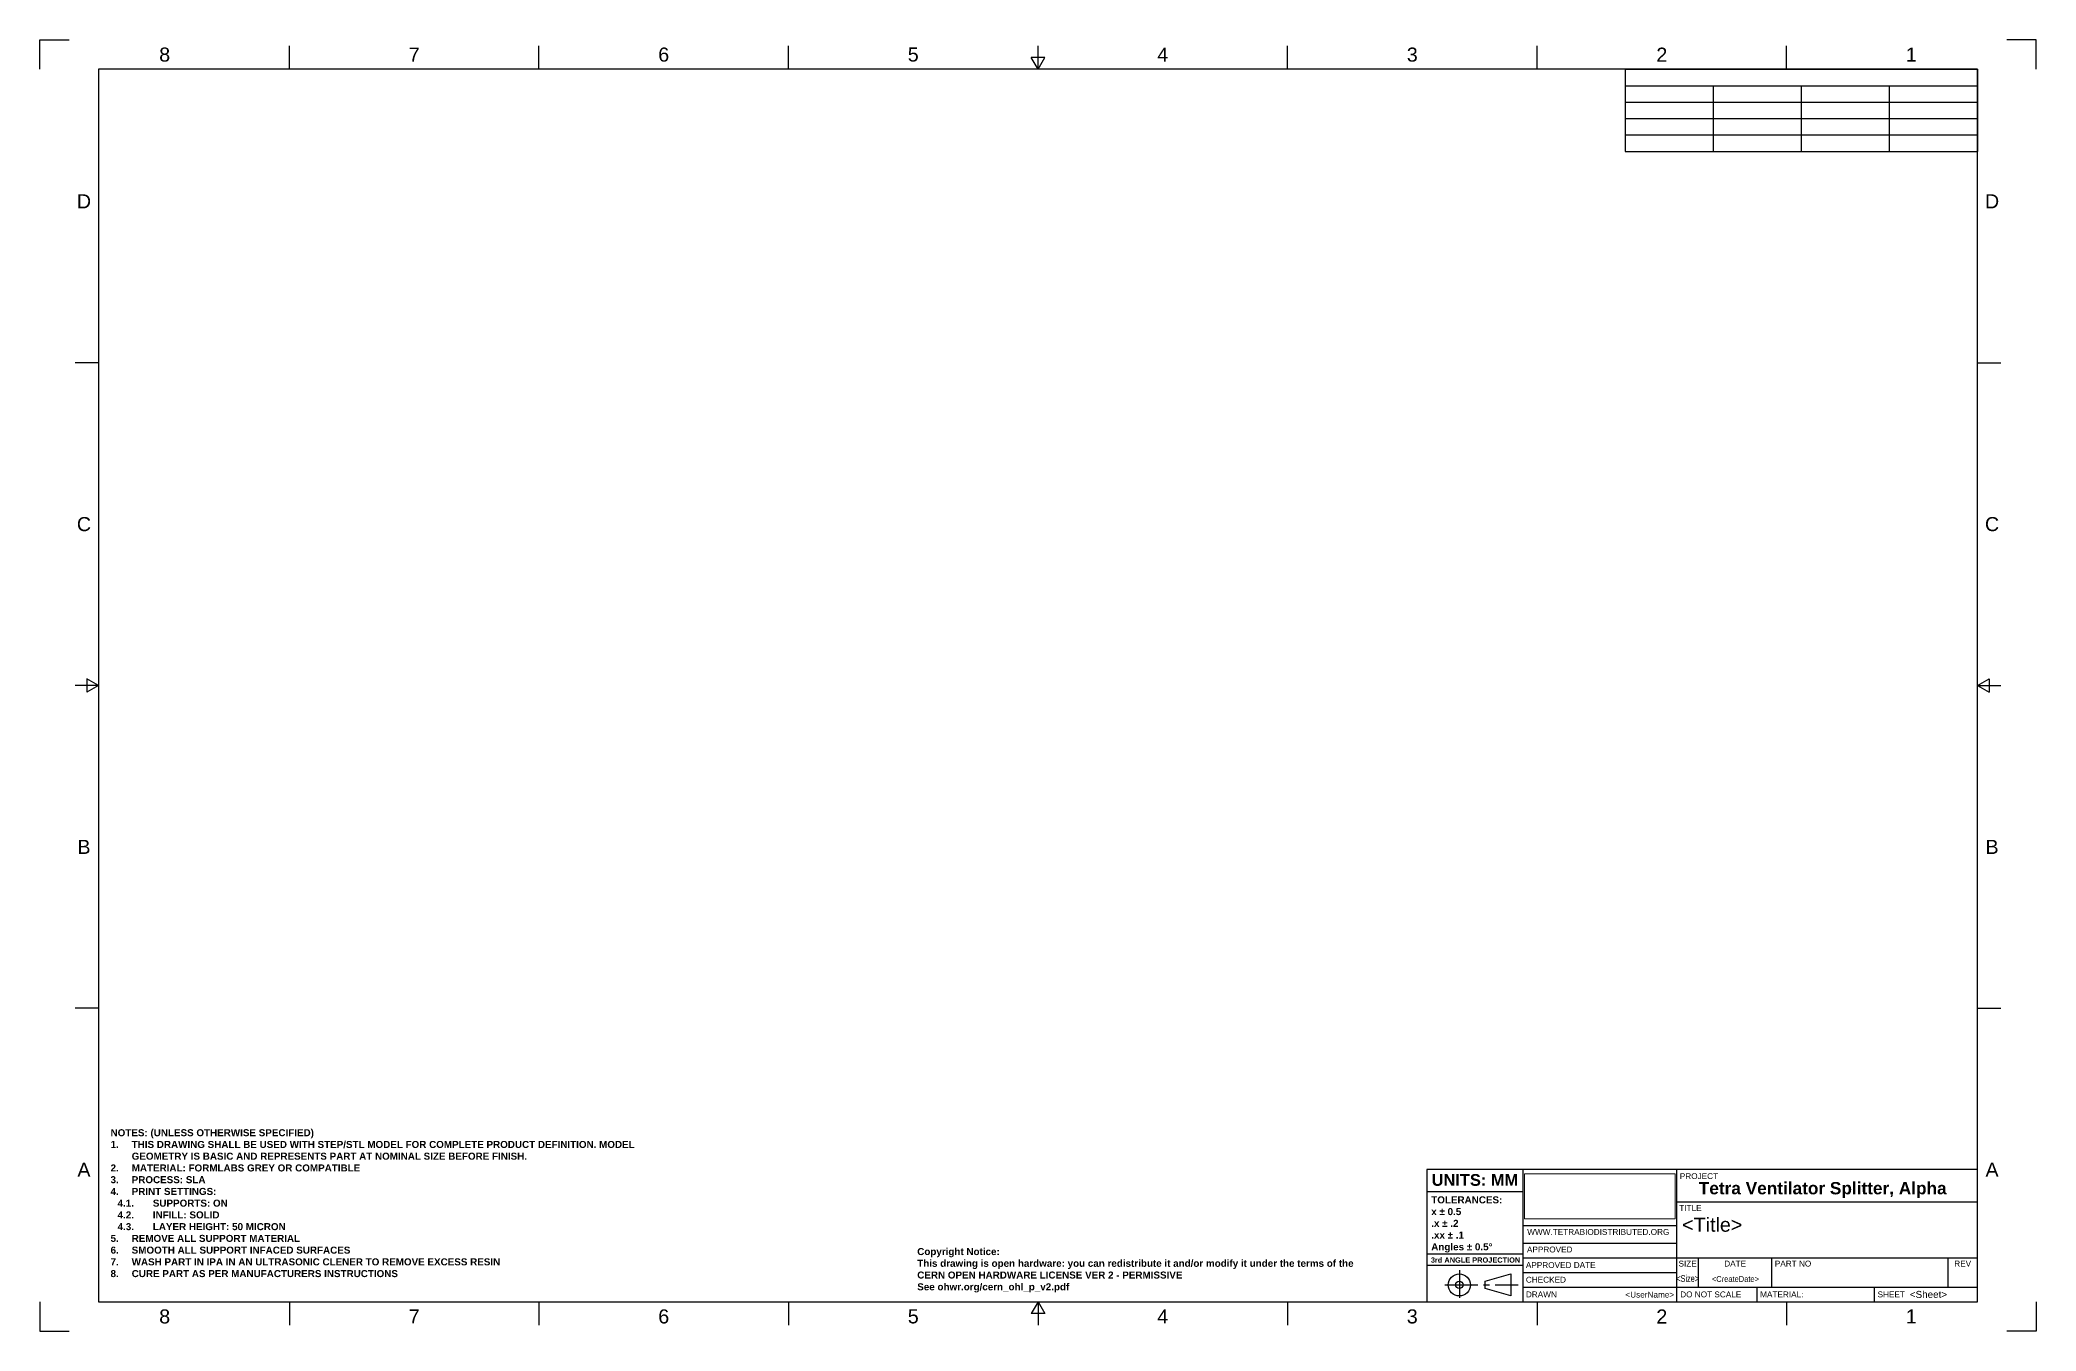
# Paper-space layout 'Assembly' of a CAD drawing. Header units: inches. Extents: x 0 to 34, y 0 to 22.
import ezdxf
from ezdxf.enums import TextEntityAlignment as Align

# ---------------------------------------------------------------- set-up
doc = ezdxf.new("R2010")
doc.units = ezdxf.units.IN
doc.header["$LTSCALE"] = 0.75
doc.header["$MEASUREMENT"] = 0
doc.linetypes.add('CENTER2', pattern=[1.125, 0.75, -0.125, 0.125, -0.125])
doc.linetypes.add('PHANTOM2', pattern=[1.25, 0.625, -0.125, 0.125, -0.125, 0.125, -0.125])
doc.layers.add('Annotations', color=7, linetype='Continuous', lineweight=25)
doc.layers.add('BOM', color=7, linetype='Continuous', lineweight=25)
doc.layers.add('Border', color=7, linetype='Continuous')
doc.layers.add('Titleblock', color=7, linetype='Continuous')
doc.styles.add('FusionTitle', font='ARIALUNI.TTF')
doc.styles.get("Standard").update_dxf_attribs({"font": ''})
doc.styles.get('Standard').set_extended_font_data('Helvetica')
picture_1 = doc.add_image_def('image1.png', size_in_pixel=(3600, 1075))

# ---------------------------------------------------------------- blocks, each defined once
blk = doc.blocks.new('ANSI_D_SHEET')
at = {"layer": 'Border'}
for p, q in [((0, 21.5), (0, 22)), ((0, 22), (0.5, 22)), ((4.25, 21.5), (4.25, 21.9)), ((8.5, 21.5), (8.5, 21.9)), ((12.75, 21.5), (12.75, 21.9)), ((17, 21.5), (17, 21.9)), ((21.25, 21.5), (21.25, 21.9)), ((25.5, 21.5), (25.5, 21.9)), ((29.75, 21.5), (29.75, 21.9)), ((34, 22), (33.5, 22)), ((34, 21.5), (34, 22)), ((33, 21.5), (1, 21.5)), ((1, 21.5), (1, 0.5)), ((17.115, 21.7), (16.885, 21.7)), ((17, 21.5), (16.885, 21.7)), ((17, 21.5), (17.115, 21.7)), ((33, 0.5), (33, 21.5)), ((1, 16.5), (0.6, 16.5)), ((33, 16.5), (33.4, 16.5)), ((1, 11), (0.6, 11)), ((0.8, 11.115), (0.8, 10.885)), ((1, 11), (0.8, 11.115)), ((1, 11), (0.8, 10.885)), ((33, 11), (33.2, 11.115)), ((33, 11), (33.4, 11)), ((33, 11), (33.2, 10.885)), ((33.2, 11.115), (33.2, 10.885)), ((1, 5.5), (0.6, 5.5)), ((33, 5.5), (33.4, 5.5)), ((0, 0.5), (0, 0)), ((1, 0.5), (33, 0.5)), ((4.25, 0.5), (4.25, 0.1)), ((8.5, 0.5), (8.5, 0.1)), ((12.75, 0.5), (12.75, 0.1)), ((17, 0.5), (16.885, 0.3)), ((17, 0.5), (17, 0.1)), ((17, 0.5), (17.115, 0.3)), ((21.25, 0.5), (21.25, 0.1)), ((25.5, 0.5), (25.5, 0.1)), ((29.75, 0.5), (29.75, 0.1)), ((34, 0.5), (34, 0)), ((0, 0), (0.5, 0)), ((17.115, 0.3), (16.885, 0.3)), ((34, 0), (33.5, 0))]:
    blk.add_line(p, q, dxfattribs=at)
at = {"layer": 'Border', "style": 'FusionTitle'}
for s, p in [('8', (2.125, 21.75)), ('7', (6.375, 21.75)), ('6', (10.625, 21.75)), ('5', (14.875, 21.75)), ('4', (19.125, 21.75)), ('3', (23.375, 21.75)), ('2', (27.625, 21.75)), ('1', (31.875, 21.75)), ('D', (0.75, 19.25)), ('D', (33.25, 19.25)), ('C', (0.75, 13.75)), ('C', (33.25, 13.75)), ('B', (0.75, 8.25)), ('B', (33.25, 8.25)), ('A', (0.75, 2.75)), ('A', (33.25, 2.75)), ('8', (2.125, 0.25)), ('7', (6.375, 0.25)), ('6', (10.625, 0.25)), ('5', (14.875, 0.25)), ('4', (19.125, 0.25)), ('3', (23.375, 0.25)), ('2', (27.625, 0.25)), ('1', (31.875, 0.25))]:
    blk.add_text(s, height=0.24, dxfattribs=at).set_placement(p, align=Align.MIDDLE)
blk = doc.blocks.new('Tetra Titleblock Assembly')
at = {"layer": 'Titleblock'}
for p, q in [((0.002, 2.251), (-9.375, 2.251)), ((-7.74, 2.251), (-7.74, 0)), ((-5.12, 0), (-5.12, 2.251)), ((0, 0), (0, 2.251)), ((-7.74, 1), (-5.12, 1)), ((-7.74, 0.75), (0, 0.75)), ((-4.75, 0.25), (-4.75, 0.75)), ((-3.5, 0.25), (-3.5, 0.75)), ((-0.5, 0.25), (-0.5, 0.75)), ((-7.74, 0.5), (-5.12, 0.5)), ((-7.74, 0.25), (0, 0.25)), ((-7.74, 0), (0, 0)), ((-3.75, 0), (-3.75, 0.25)), ((-1.75, 0), (-1.75, 0.25))]:
    blk.add_line(p, q, dxfattribs=at)
at = {"layer": 'Titleblock', "lineweight": 25}
for p, q in [((-9.375, 2.251), (-9.375, 0)), ((-7.74, 1.871), (-9.375, 1.871)), ((-5.12, 1.7), (0, 1.7)), ((-7.746, 1.3), (-5.126, 1.3)), ((-9.375, 0.814), (-7.74, 0.814)), ((-9.375, 0.625), (-7.74, 0.625)), ((-8.385, 0.35), (-7.948, 0.475)), ((-8.385, 0.225), (-8.385, 0.35)), ((-7.948, 0.475), (-7.948, 0.1)), ((-7.948, 0.1), (-8.385, 0.225))]:
    blk.add_line(p, q, dxfattribs=at)
at = {"layer": 'Titleblock', "linetype": 'PHANTOM2', "lineweight": 25}
blk.add_line((-8.823, 0.537), (-8.823, 0.037), dxfattribs=at)
at = {"layer": 'Titleblock', "linetype": 'CENTER2', "lineweight": 25}
blk.add_line((-9.073, 0.287), (-7.823, 0.287), dxfattribs=at)
at = {"layer": 'Titleblock', "lineweight": 25}
for radius in [0.188, 0.0625]:
    blk.add_circle((-8.823, 0.287), radius, dxfattribs=at)
at = {"layer": 'Titleblock', "style": 'FusionTitle'}
for s, p in [('TITLE', (-5.077, 1.648)), ('PART NO', (-3.45, 0.7))]:
    blk.add_text(s, height=0.1, dxfattribs=at).set_placement(p, align=Align.TOP_LEFT)
for s, p in [('APPROVED', (-7.672, 0.89)), ('APPROVED DATE', (-7.69, 0.625)), ('CHECKED', (-7.69, 0.375)), ('DRAWN', (-7.69, 0.125)), ('DO NOT SCALE', (-5.061, 0.125)), ('MATERIAL:', (-3.7, 0.125)), ('SHEET', (-1.7, 0.125))]:
    blk.add_text(s, height=0.1, dxfattribs=at).set_placement(p, align=Align.MIDDLE_LEFT)
for s, p in [('SIZE', (-4.935, 0.7)), ('DATE', (-4.125, 0.7)), ('REV', (-0.25, 0.7))]:
    blk.add_text(s, height=0.1, dxfattribs=at).set_placement(p, align=Align.TOP_CENTER)
at = {"layer": 'Titleblock', "lineweight": 25, "attachment_point": 1}
for s, width, heights, insert, char_height in [('{\\fHelvetica|b1|i0|c0|p34;UNITS: MM}', 1.75, [0], (-9.295, 2.175), 0.2), ('{\\fHelvetica|b1|i0|c0|p34;TOLERANCES:\\Px ± 0.5\\P.x ± .2\\P.xx ± .1\\PAngles ± 0.5°}', 1.20914, [0], (-9.302, 1.796), 0.12), ('{\\fHelvetica|b1|i0|c0|p34;3rd ANGLE PROJECTION}', 1.76914, [0.138], (-9.309, 0.756), 0.09)]:
    blk.add_mtext_dynamic_manual_height_columns(s, width=width, gutter_width=0.6, heights=heights, dxfattribs=dict(at, insert=insert, char_height=char_height))
at = {"layer": 'Titleblock', "lineweight": 35, "char_height": 0.1, "attachment_point": 1}
for s, width, insert in [('PROJECT', 0.62, (-5.068, 2.19)), ('WWW.TETRABIODISTRIBUTED.ORG', 2.41412, (-7.667, 1.239))]:
    blk.add_mtext_dynamic_manual_height_columns(s, width=width, gutter_width=0.6, heights=[0], dxfattribs=dict(at, insert=insert))
at = {"layer": 'Titleblock', "style": 'FusionTitle'}
blk.add_attdef('TITLE_1', text='', height=0.24, dxfattribs=at).set_placement((-5.028, 1.433), align=Align.TOP_LEFT)
for tag, p in [('APPROVED_BY', (-5.135, 0.881)), ('CHECKED_BY', (-5.161, 0.381)), ('DRAWN_BY', (-5.164, 0.12))]:
    blk.add_attdef(tag, text='', height=0.1, dxfattribs=at).set_placement(p, align=Align.MIDDLE_RIGHT)
for tag, p in [('SIZE', (-4.935, 0.3)), ('REV', (-0.25, 0.3))]:
    blk.add_attdef(tag, text='', height=0.12, dxfattribs=at).set_placement(p, align=Align.BOTTOM_CENTER)
blk.add_attdef('DRAWN_DATE', text='', height=0.1, dxfattribs=at).set_placement((-4.121, 0.388), align=Align.MIDDLE_CENTER)
blk.add_attdef('<PART_NO>', text='', height=0.12, dxfattribs=at).set_placement((-3.45, 0.3), align=Align.BOTTOM_LEFT)
for tag, p in [('MATERIAL', (-2.927, 0.124)), ('SHEET', (-1.15, 0.125))]:
    blk.add_attdef(tag, text='', height=0.12, dxfattribs=at).set_placement(p, align=Align.MIDDLE_LEFT)
at = {"layer": 'Titleblock', "linetype": 'Continuous', "lineweight": 0}
image = blk.add_image(picture_1, insert=(-7.714, 1.414), size_in_units=(2.567, 0.767), dxfattribs=at)
image.dxf.flags = 15
blk = doc.blocks.new('*T15')
at = {"layer": 'BOM', "color": 0, "linetype": 'ByBlock', "lineweight": -2, "transparency": 16777216}
for p, q in [((0, 0), (6, 0)), ((0, 0), (0, -1.4)), ((6, 0), (6, -1.4)), ((0, -0.28), (6, -0.28)), ((1.5, -0.28), (1.5, -1.4)), ((3, -0.28), (3, -1.4)), ((4.5, -0.28), (4.5, -1.4)), ((0, -0.56), (6, -0.56)), ((0, -0.84), (6, -0.84)), ((0, -1.12), (6, -1.12)), ((0, -1.4), (6, -1.4))]:
    blk.add_line(p, q, dxfattribs=at)

psp = doc.layouts.new('Assembly')

# ---------------------------------------------------------------- block references
psp.add_blockref('*T15', (27, 21.5))
at = {"layer": 'Border'}
psp.add_blockref('ANSI_D_SHEET', (0, 0), dxfattribs=at)
at = {"layer": 'Titleblock'}
ref = psp.add_blockref('Tetra Titleblock Assembly', (33, 0.5), dxfattribs=at)
ref.add_attrib('SHEET', '<Sheet>', dxfattribs={"height": 0.12, "style": 'FusionTitle'}).set_placement((31.85, 0.625), align=Align.MIDDLE_LEFT)
ref.add_attrib('DRAWN_DATE', '<CreateDate>', dxfattribs={"height": 0.1, "style": 'FusionTitle', "width": 0.763745}).set_placement((28.879, 0.888), align=Align.MIDDLE_CENTER)
ref.add_attrib('DRAWN_BY', '<UserName>', dxfattribs={"height": 0.1, "style": 'FusionTitle'}).set_placement((27.836, 0.621), align=Align.MIDDLE_RIGHT)
ref.add_attrib('SIZE', '<Size>', dxfattribs={"height": 0.12, "style": 'FusionTitle', "width": 0.591703}).set_placement((28.065, 0.8), align=Align.BOTTOM_CENTER)
ref.add_attrib('TITLE_1', '<Title>', dxfattribs={"height": 0.24, "style": 'FusionTitle'}).set_placement((27.972, 1.933), align=Align.TOP_LEFT)

# ---------------------------------------------------------------- texts
at = {"layer": 'Annotations', "attachment_point": 1}
for s, width, heights, insert, char_height in [('{\\fHelvetica|b1|i0|c0|p34;NOTES: (UNLESS OTHERWISE SPECIFIED)\\P\\pi-0.36,l0.36,t0.36;1.^ITHIS DRAWING SHALL BE USED WITH STEP/STL MODEL FOR COMPLETE PRODUCT DEFINITION. MODEL GEOMETRY IS BASIC AND REPRESENTS PART AT NOMINAL SIZE BEFORE FINISH.\\P2.^IMATERIAL: FORMLABS GREY OR COMPATIBLE\\P3.^IPROCESS: SLA\\P4.^IPRINT SETTINGS:\\P\\pi-0.6,l0.72,t0.72;4.1.^ISUPPORTS: ON\\P4.2.^IINFILL: SOLID\\P4.3.^ILAYER HEIGHT: 50 MICRON\\P\\pi-0.36,l0.36,t0.36;5.^IREMOVE ALL SUPPORT MATERIAL\\P6.^ISMOOTH ALL SUPPORT INFACED SURFACES\\P7.^IWASH PART IN IPA IN AN ULTRASONIC CLENER TO REMOVE EXCESS RESIN\\P8.^ICURE PART AS PER MANUFACTURERS INSTRUCTIONS}', 9.0921, [3.16], (1.203, 3.44), 0.12), ('{\\fHelvetica|b1|i0|c0|p34;Tetra Ventilator Splitter, Alpha}', 5.02162, [0], (28.255, 2.54), 0.21), ('{\\fHelvetica|b1|i0|c0|p34;Copyright Notice:^JThis drawing is open hardware: you can redistribute it and/or modify it under the terms of the CERN OPEN HARDWARE LICENSE VER 2 - PERMISSIVE\\PSee ohwr.org/cern_ohl_p_v2.pdf}', 7.89185, [0], (14.943, 1.415), 0.12)]:
    psp.add_mtext_dynamic_manual_height_columns(s, width=width, gutter_width=0.6, heights=heights, dxfattribs=dict(at, insert=insert, char_height=char_height))

doc.saveas('drawing.dxf')
